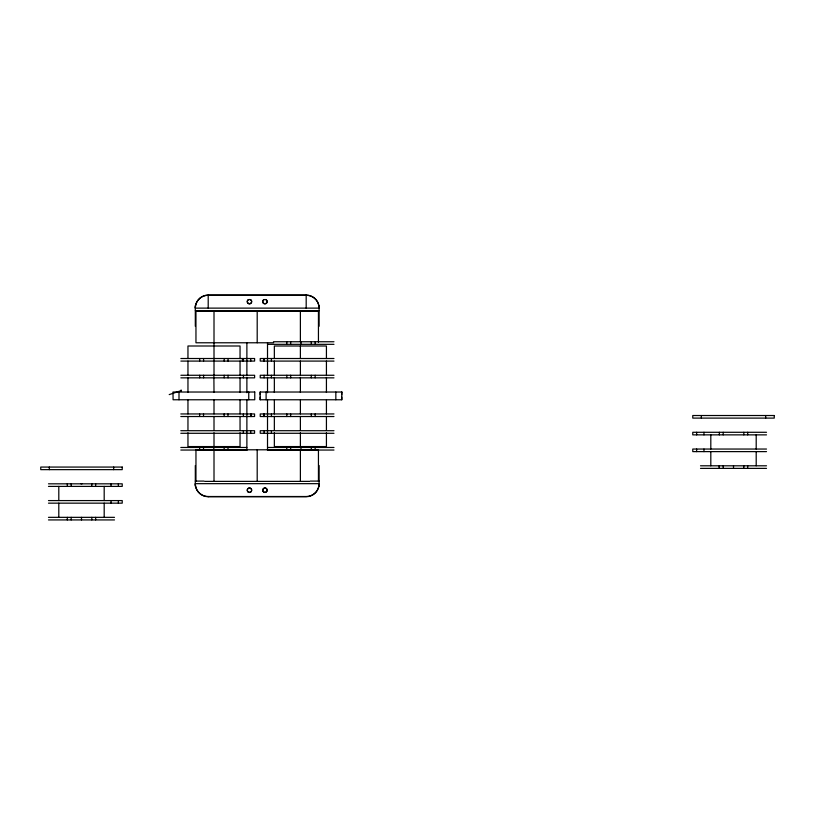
<?xml version="1.0" encoding="UTF-8"?>
<svg xmlns="http://www.w3.org/2000/svg" width="815" height="815" viewBox="0 0 815 815"><rect width="100%" height="100%" fill="white"/><g stroke="black" fill="none" stroke-linecap="round" stroke-linejoin="round"><path stroke-width="1.22" d="M82.009 483.825L80.97 483.825M169.204 394.603L181.287 390.579M195.315 307.927A12.897 12.857 0 0 1 208.202 295.071L306.185 295.071A12.897 12.857 0 0 1 319.083 307.927M195.315 310.698L319.083 310.698M273.443 341.75L333.977 341.75M273.708 342.779L195.957 342.779L195.957 311.187L318.441 311.187L318.441 342.269M267.972 344.327L333.977 344.327M180.869 358.508L254.616 358.508L254.616 361.086L180.869 361.086M333.977 358.508L260.23 358.508L260.23 361.086L333.977 361.086M180.869 375.267L254.616 375.267L254.616 377.844L180.869 377.844M333.977 375.267L260.23 375.267L260.23 377.844L333.977 377.844M178.23 391.597L179.514 391.597M180.818 413.949L254.565 413.949L254.565 416.526L180.818 416.526M333.977 413.949L260.23 413.949L260.23 416.526L333.977 416.526M180.818 430.707L254.565 430.707L254.565 433.285L180.818 433.285M333.977 430.707L260.23 430.707L260.23 433.285L333.977 433.285M766.518 432.286L692.77 432.286L692.77 434.864L766.518 434.864M180.818 447.466L246.833 447.466M267.972 447.466L333.977 447.466M766.518 449.045L692.77 449.045L692.77 451.622L766.518 451.622M180.818 450.043L246.833 450.043M267.972 450.043L333.977 450.043M700.503 465.803L766.518 465.803M700.503 468.38L766.518 468.38M195.315 481.095L204.147 481.095M310.24 481.095L319.083 481.095M204.983 481.38L309.415 481.38M48.482 483.825L122.23 483.825L122.23 486.402L48.482 486.402M318.971 483.855L319.083 483.855A12.897 12.857 0 0 1 306.185 496.712L208.202 496.712A12.897 12.857 0 0 1 195.315 483.855M208.202 496.518L306.185 496.518A12.897 12.857 0 0 0 319.083 483.662L195.315 483.662A12.897 12.857 0 0 0 208.202 496.518L208.202 496.712M48.482 500.583L122.23 500.583L122.23 503.161L48.482 503.161M48.482 517.342L114.497 517.342M48.482 519.929L114.497 519.929M181.083 389.967L181.49 391.19M765.682 415.518L765.682 418.105M756.198 434.864L756.198 449.045M756.198 451.622L756.198 465.803M747.691 432.286L747.691 434.864M747.691 465.803L747.691 468.38M743.82 432.286L743.82 434.864M743.82 465.803L743.82 468.38M733.51 465.803L733.51 468.38M723.19 432.286L723.19 434.864M723.19 465.803L723.19 468.38M719.36 432.286L719.36 434.864M710.812 434.864L710.812 449.045M710.812 451.622L710.812 465.803M703.966 432.286L703.966 434.864M703.966 449.045L703.966 451.622M701.338 415.518L701.338 418.105M696.631 432.286L696.631 434.864M696.631 449.045L696.631 451.622M341.719 392.025L341.719 394.603M341.719 397.18L341.719 399.768M335.841 392.025L335.841 399.768M326.428 358.559L326.428 345.998L274.349 345.998L274.349 358.559M326.428 361.076L326.428 374.89M326.428 377.406L326.428 392.484M326.428 400.084L326.428 413.898M326.428 416.414L326.428 430.238M326.428 432.745L326.428 446.569L274.349 446.569L274.349 432.745M319.083 305.645L319.083 326.275M319.083 465.518L319.083 486.148M318.441 481.38L318.441 449.788L195.957 449.788L195.957 481.38M315.161 341.75L315.161 344.327M315.161 375.267L315.161 377.844M315.161 413.949L315.161 416.526M315.161 447.466L315.161 450.043M311.289 341.75L311.289 344.327M311.289 375.267L311.289 377.844M311.289 413.949L311.289 416.526M311.289 447.466L311.289 450.043M306.185 295.071L306.185 308.121M300.98 341.75L300.98 344.327M300.98 447.466L300.98 450.043M300.389 311.187L300.389 341.516M300.389 345.998L300.389 358.559M300.389 361.076L300.389 374.89M300.389 377.406L300.389 392.484M300.389 400.084L300.389 413.898M300.389 416.414L300.389 430.238M300.389 432.745L300.389 446.569M300.389 449.788L300.389 481.38M290.66 341.75L290.66 344.327M290.66 375.267L290.66 377.844M290.66 413.949L290.66 416.526M290.66 447.466L290.66 450.043M286.829 341.75L286.788 344.327M286.829 375.267L286.829 377.844M286.829 413.949L286.829 416.526M286.788 447.466L286.788 450.043M274.349 361.076L274.349 374.89M274.349 377.406L274.349 392.484M274.349 400.084L274.349 413.898M274.349 416.414L274.349 430.238M271.426 358.508L271.426 361.086M271.426 375.267L271.426 377.844M271.426 413.949L271.426 416.526M271.426 430.707L271.426 433.285M267.514 342.809L267.514 375.674M267.514 377.457L267.514 392.718M267.514 399.686L267.514 450.247M266.108 392.025L266.108 399.768M264.101 358.508L264.101 361.086M264.101 375.267L264.101 377.844M264.101 413.949L264.101 416.526M264.101 430.707L264.101 433.285M263.591 358.508L263.591 361.086M263.591 413.949L263.591 416.526M260.23 392.025L260.23 394.603M260.23 397.18L260.23 399.768M257.194 311.187L257.194 342.779M257.194 449.788L257.194 481.38M251.203 413.949L251.203 416.526M250.755 358.508L250.755 361.086M250.704 413.949L250.704 416.526M250.704 430.707L250.704 433.285M248.748 392.025L248.748 399.768M246.884 342.809L246.884 375.674M246.884 377.457L246.884 392.718M246.884 399.686L246.884 450.247M243.441 358.508L243.42 361.086M243.441 375.267L243.441 377.844M243.369 413.949L243.369 416.526M243.369 430.707L243.369 433.285M242.463 358.508L242.463 361.086M240.048 358.559L240.048 345.998L187.959 345.998L187.959 358.559M240.048 361.076L240.048 374.89M240.048 377.406L240.048 392.484M240.048 400.084L240.048 413.898M240.048 416.414L240.048 430.238M240.048 432.745L240.048 446.569L187.959 446.569L187.959 432.745M228.057 358.508L228.057 361.086M228.057 375.267L228.057 377.844M227.976 413.949L227.976 416.526M228.006 447.466L228.006 450.043M224.186 358.508L224.186 361.086M224.186 375.267L224.186 377.844M224.145 413.949L224.145 416.526M224.145 447.466L224.145 450.043M214.009 311.187L214.009 374.89M213.876 375.267L214.009 392.484M214.009 400.084L214.009 413.898M214.009 416.414L214.009 430.238M214.009 432.745L214.009 446.569M214.009 449.788L214.009 481.38M213.825 447.466L213.825 450.043M208.202 295.071L208.202 308.121M203.567 358.508L203.567 361.086M203.567 375.267L203.567 377.844M203.516 413.949L203.516 416.526M203.516 447.466L203.516 450.043M199.726 358.508L199.695 361.086M199.726 375.267L199.695 377.844M199.644 413.949L199.644 416.526M199.644 447.466L199.644 450.043M195.315 305.645L195.315 326.275M195.315 465.518L195.315 486.148M187.959 361.076L187.959 374.89M187.959 377.406L187.959 392.484M187.959 400.084L187.959 413.898M187.959 416.414L187.959 430.238M179.005 392.025L179.005 399.768M118.369 483.825L118.369 486.402M118.369 500.583L118.369 503.161M113.662 467.066L113.662 469.644M111.034 483.825L111.034 486.402M111.034 500.583L111.034 503.161M104.188 486.402L104.188 500.583M104.188 503.161L104.188 517.342M95.64 483.825L95.64 486.402M95.671 517.342L95.64 519.929M91.81 483.825L91.81 486.402M91.81 517.342L91.81 519.929M81.49 517.342L81.49 519.929M71.18 483.825L71.18 486.402M71.18 517.342L71.18 519.929M67.309 483.825L67.309 486.402M67.309 517.342L67.309 519.929M58.802 486.402L58.802 500.583M58.802 503.161L58.802 517.342M49.318 467.066L49.318 469.644M250.562 299.614A2.19 2.19 0 0 1 251.142 302.905A2.19 2.19 0 0 1 247.78 302.905A2.19 2.19 0 0 1 248.361 299.614M266.026 299.614A2.19 2.19 0 0 1 266.607 302.905A2.19 2.19 0 0 1 263.255 302.905A2.19 2.19 0 0 1 263.836 299.614M251.356 491.384A2.19 2.19 0 0 1 248.361 492.179M247.913 491.832A2.19 2.19 0 0 1 248.891 488.175A2.19 2.19 0 0 1 251.58 490.854M266.831 491.384A2.19 2.19 0 0 1 263.836 492.179M263.388 491.832A2.19 2.19 0 0 1 264.366 488.175A2.19 2.19 0 0 1 267.045 490.854M306.185 295.264L208.202 295.264A12.897 12.857 0 0 0 195.315 308.121L319.083 308.121A12.897 12.857 0 0 0 306.185 295.264M254.749 392.025L173.004 392.025L173.086 399.768L254.749 399.768L254.749 392.025M341.842 392.025L260.107 392.025L260.107 399.768L341.842 399.768L341.842 392.025M774.25 415.518L692.77 415.518L692.77 418.105L774.25 418.105L774.25 415.518M122.23 467.066L40.75 467.066L40.75 469.644L122.23 469.644L122.23 467.066M719.36 468.38L719.36 465.803L719.329 468.38M263.388 303.241A2.19 2.19 0 0 0 267.045 302.263A2.19 2.19 0 0 0 264.366 299.584A2.19 2.19 0 0 0 263.388 303.241M247.913 303.241A2.19 2.19 0 0 0 251.58 302.263A2.19 2.19 0 0 0 248.891 299.584A2.19 2.19 0 0 0 247.913 303.241M263.388 491.639A2.19 2.19 0 0 0 267.045 490.661A2.19 2.19 0 0 0 264.366 487.981A2.19 2.19 0 0 0 263.388 491.639M248.361 491.985A2.19 2.19 0 0 0 251.652 490.09A2.19 2.19 0 0 0 248.361 488.205A2.19 2.19 0 0 0 248.361 491.985"/></g></svg>
